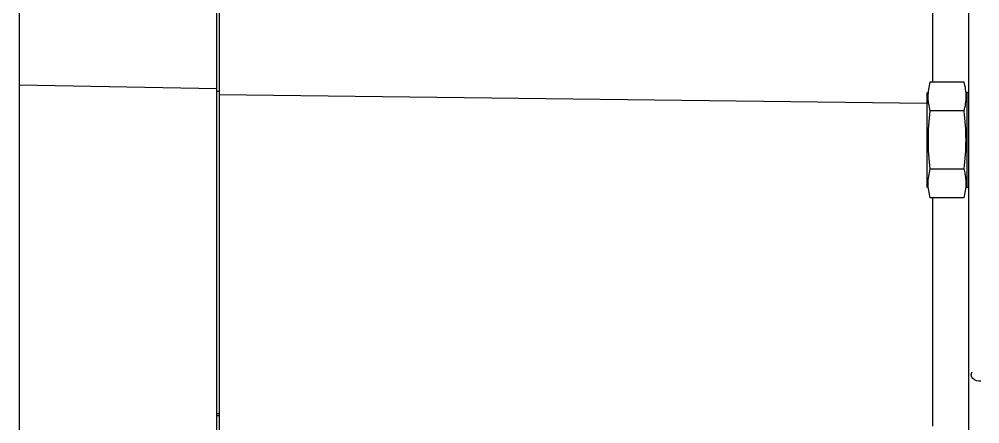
# Model space of a CAD drawing. Header units: millimetres. Extents: x 0 to 10500, y 0 to 7425.
# Drawn here: x 2471.9 to 2701.3, y 5588 to 5684.7 of the extents above; entities that cross this region are included whole.
import ezdxf

# ---------------------------------------------------------------- set-up
doc = ezdxf.new("R2010")
doc.units = ezdxf.units.MM
doc.header["$LTSCALE"] = 577.5
doc.layers.get('0').update_dxf_attribs({"linetype": 'CONTINUOUS'})

msp = doc.modelspace()

# ---------------------------------------------------------------- linework, layer by layer
at = {"color": 6, "linetype": 'Continuous'}
for p, q in [((2698.69, 5574.25), (2698.69, 5986.15)), ((2519.08, 5586.48), (2519.08, 5941.06)), ((2519.69, 5940.99), (2519.69, 5580.15)), ((2471.92, 5938.59), (2471.92, 5582.55)), ((2690.01, 5715.26), (2690.01, 5669.68)), ((2697.52, 5669.68), (2689.36, 5669.68)), ((2471.92, 5669.01), (2519.08, 5668.16)), ((2519.08, 5667.49), (2519.69, 5667.49)), ((2688.69, 5644.46), (2688.69, 5667.18)), ((2698.19, 5667.18), (2698.19, 5644.46)), ((2698.69, 5667.18), (2698.19, 5667.18)), ((2519.69, 5666.72), (2688.66, 5664.63)), ((2697.52, 5662.75), (2689.36, 5662.75)), ((2689.36, 5648.89), (2697.52, 5648.89)), ((2698.69, 5644.46), (2698.19, 5644.46)), ((2697.52, 5641.96), (2689.36, 5641.96)), ((2690.01, 5641.96), (2690.01, 5587.44)), ((2519.08, 5590.43), (2519.69, 5590.43)), ((2519.69, 5589.88), (2519.08, 5589.88))]:
    msp.add_line(p, q, dxfattribs=at)
for centre, radius, start, end in [((2686.16, 5666.21), 11.86, 351.6585, 8.3377), ((2741.31, 5655.82), 52.4, 172.4029, 187.5971), ((2645.58, 5655.82), 52.4, 352.4029, 7.5971), ((2700.73, 5645.43), 11.86, 171.6586, 188.3378), ((2684.54, 5645.18), 13.49, 8.3996, 10.4803)]:
    msp.add_arc(centre, radius, start, end, dxfattribs=at)
for points in [[(2689.36, 5669.68), (2689.06, 5668.55), (2688.87, 5667.38), (2688.87, 5666.21)], [(2697.89, 5667.93), (2697.8, 5668.52), (2697.68, 5669.1), (2697.52, 5669.68)], [(2689, 5664.49), (2689.08, 5663.91), (2689.21, 5663.32), (2689.36, 5662.75)], [(2697.52, 5662.75), (2697.68, 5663.32), (2697.8, 5663.91), (2697.89, 5664.49)], [(2689.36, 5648.89), (2689.21, 5648.32), (2689.08, 5647.74), (2689, 5647.15)], [(2697.52, 5641.96), (2697.83, 5643.09), (2698.02, 5644.26), (2698.02, 5645.43)], [(2689, 5643.71), (2689.08, 5643.12), (2689.21, 5642.54), (2689.36, 5641.96)]]:
    msp.add_open_spline(points, degree=3, dxfattribs=at)
for points, knots in [([(2688.87, 5666.21), (2688.87, 5665.93), (2688.89, 5665.35), (2688.95, 5664.78), (2689, 5664.49)], [0, 0, 0, 0, 0.498957, 1, 1, 1, 1]), ([(2697.81, 5647.63), (2697.77, 5647.84), (2697.68, 5648.26), (2697.58, 5648.68), (2697.52, 5648.89)], [0, 0, 0, 0, 0.498348, 1, 1, 1, 1]), ([(2698.02, 5645.43), (2698.02, 5645.72), (2698, 5646.29), (2697.93, 5646.86), (2697.89, 5647.15)], [0, 0, 0, 0, 0.498957, 1, 1, 1, 1]), ([(2701.54, 5598.17), (2700.85, 5598.21), (2699.39, 5598.23), (2699.08, 5599.96), (2699.43, 5600.36)], [0, 0, 0, 0, 0.561903, 1, 1, 1, 1])]:
    msp.add_open_spline(points, degree=3, knots=knots, dxfattribs=at)

doc.saveas('drawing.dxf')
